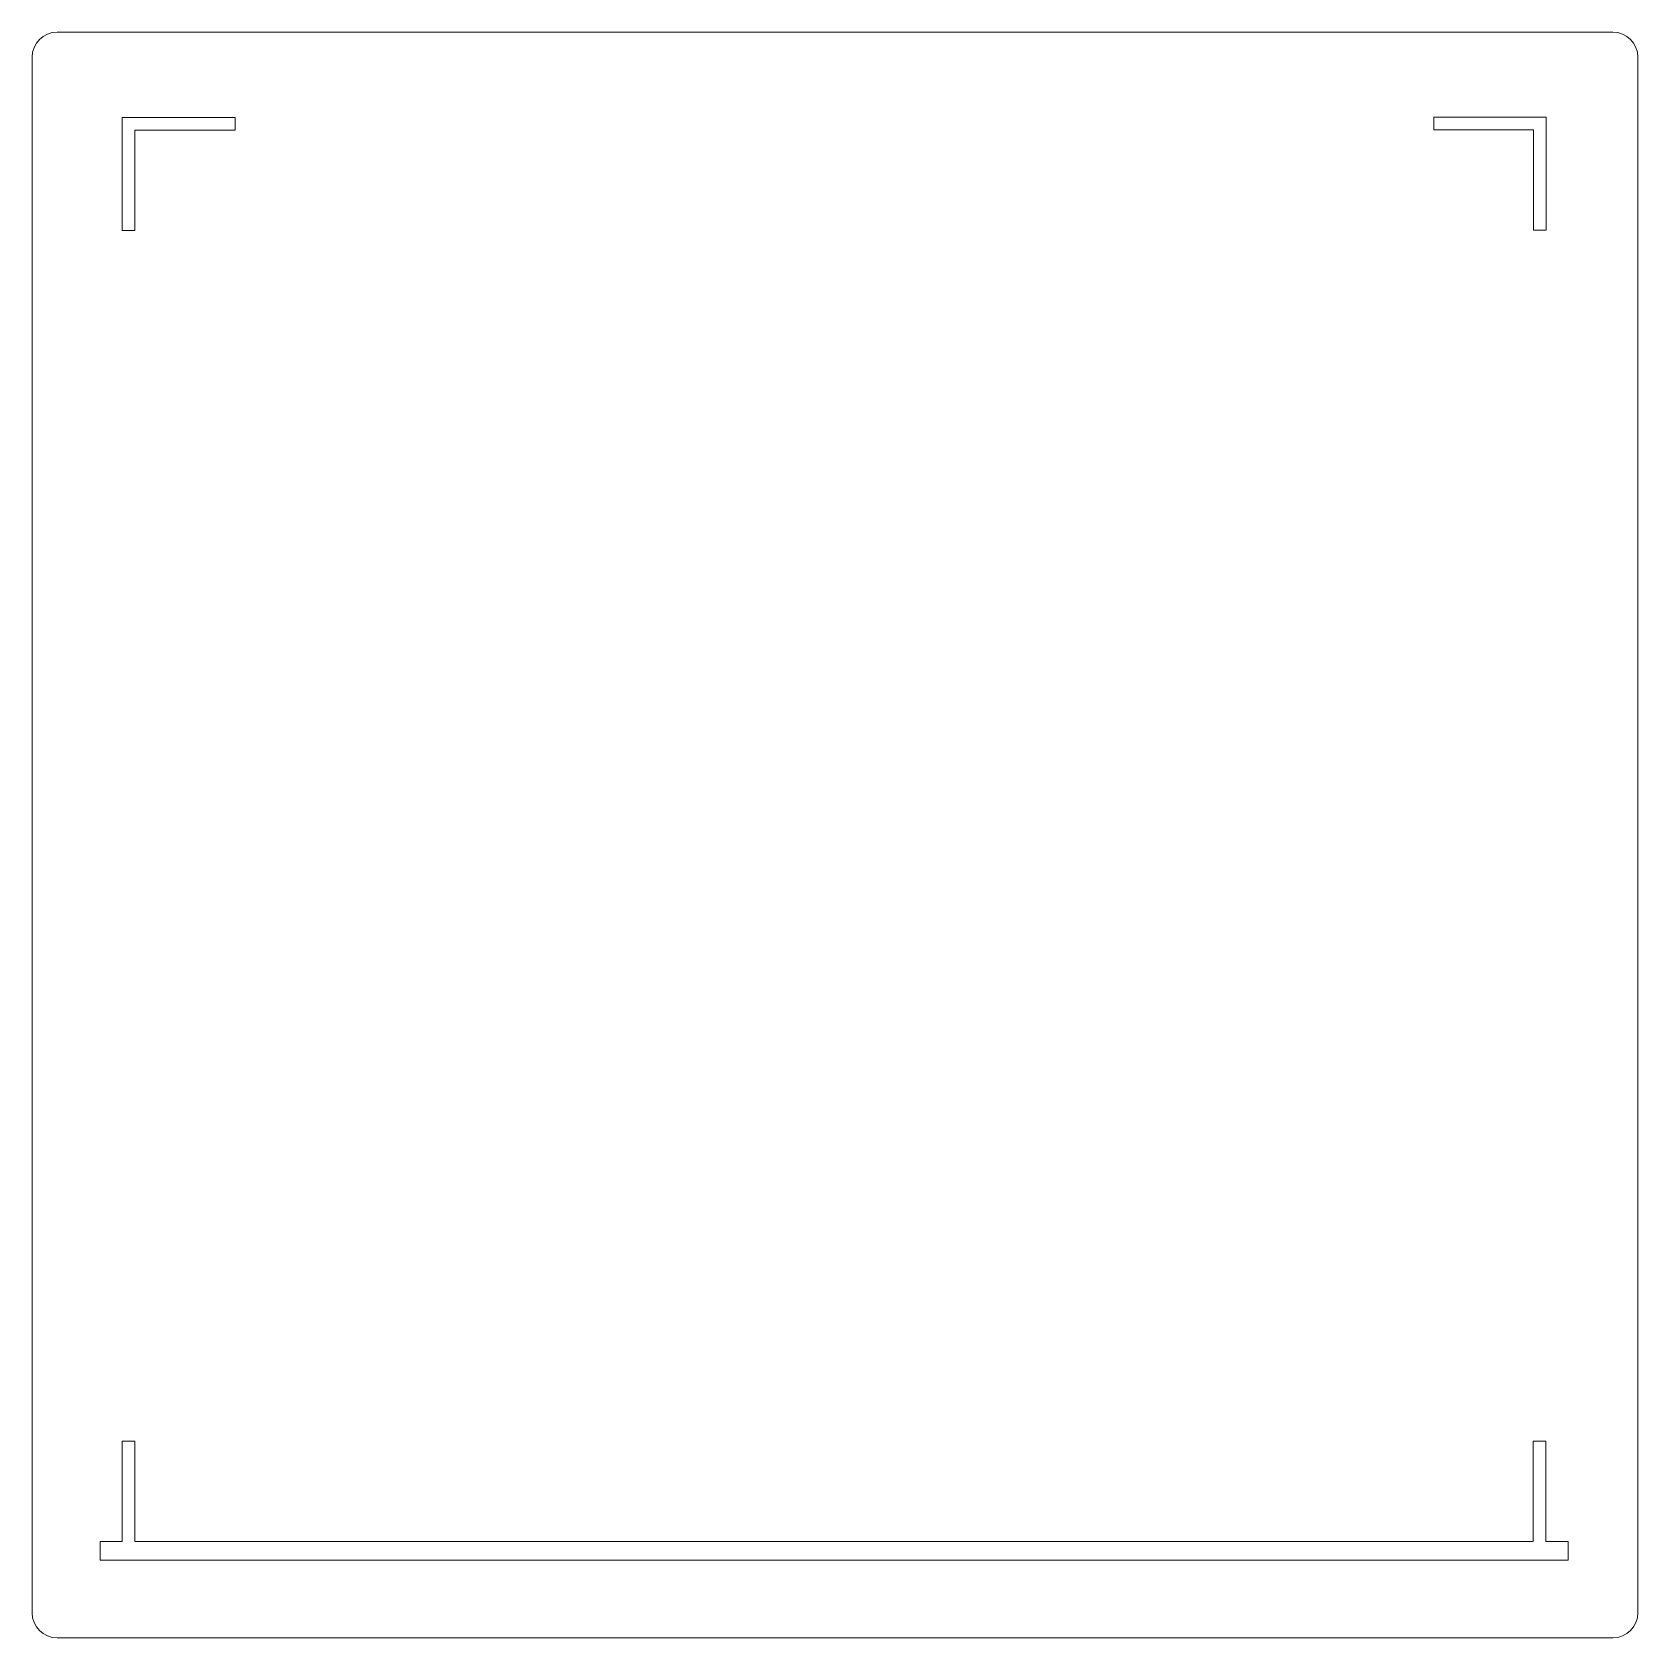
# Model space of a CAD drawing. Header units: inches. Extents: x 4.5 to 12.5, y 1.5 to 9.5.
import ezdxf

# ---------------------------------------------------------------- set-up
doc = ezdxf.new("R2010")
doc.units = ezdxf.units.IN
doc.header["$MEASUREMENT"] = 0

msp = doc.modelspace()

# ---------------------------------------------------------------- linework, layer by layer
at = {"color": 7, "linetype": 'Continuous', "lineweight": 15}
for p, q in [((12.375, 9.5), (4.625, 9.5)), ((4.5, 9.375), (4.5, 1.625)), ((12.5, 1.625), (12.5, 9.375)), ((5.5116, 9.0744), (4.9491, 9.0744)), ((4.9491, 9.0744), (4.9491, 8.5119)), ((5.5116, 9.0119), (5.5116, 9.0744)), ((11.4826, 9.0755), (11.4826, 9.013)), ((12.0432, 9.0755), (11.4826, 9.0755)), ((12.0432, 8.513), (12.0432, 9.0755)), ((5.0116, 8.5119), (5.0116, 9.0119)), ((5.0116, 9.0119), (5.5116, 9.0119)), ((11.4826, 9.013), (11.9807, 9.013)), ((11.9807, 9.013), (11.9807, 8.513)), ((4.9491, 8.5119), (5.0116, 8.5119)), ((11.9807, 8.513), (12.0432, 8.513)), ((5.0116, 2.4808), (4.9491, 2.4808)), ((4.9491, 2.4808), (4.9491, 1.9808)), ((5.0116, 1.9808), (5.0116, 2.4808)), ((12.041, 2.4801), (11.9785, 2.4801)), ((11.9785, 2.4801), (11.9785, 1.9801)), ((12.041, 1.9801), (12.041, 2.4801)), ((4.9491, 1.9808), (4.8394, 1.9808)), ((4.8394, 1.9808), (4.8394, 1.887)), ((11.9785, 1.9801), (5.0116, 1.9808)), ((12.1533, 1.9801), (12.041, 1.9801)), ((12.1533, 1.887), (12.1533, 1.9801)), ((4.8394, 1.887), (12.1533, 1.887)), ((4.625, 1.5), (12.375, 1.5))]:
    msp.add_line(p, q, dxfattribs=at)
for centre, start, end in [((4.625, 9.375), 90, 180), ((12.375, 9.375), 0, 90), ((4.625, 1.625), 180, 270), ((12.375, 1.625), 270, 0)]:
    msp.add_arc(centre, 0.125, start, end, dxfattribs=at)

doc.saveas('drawing.dxf')
